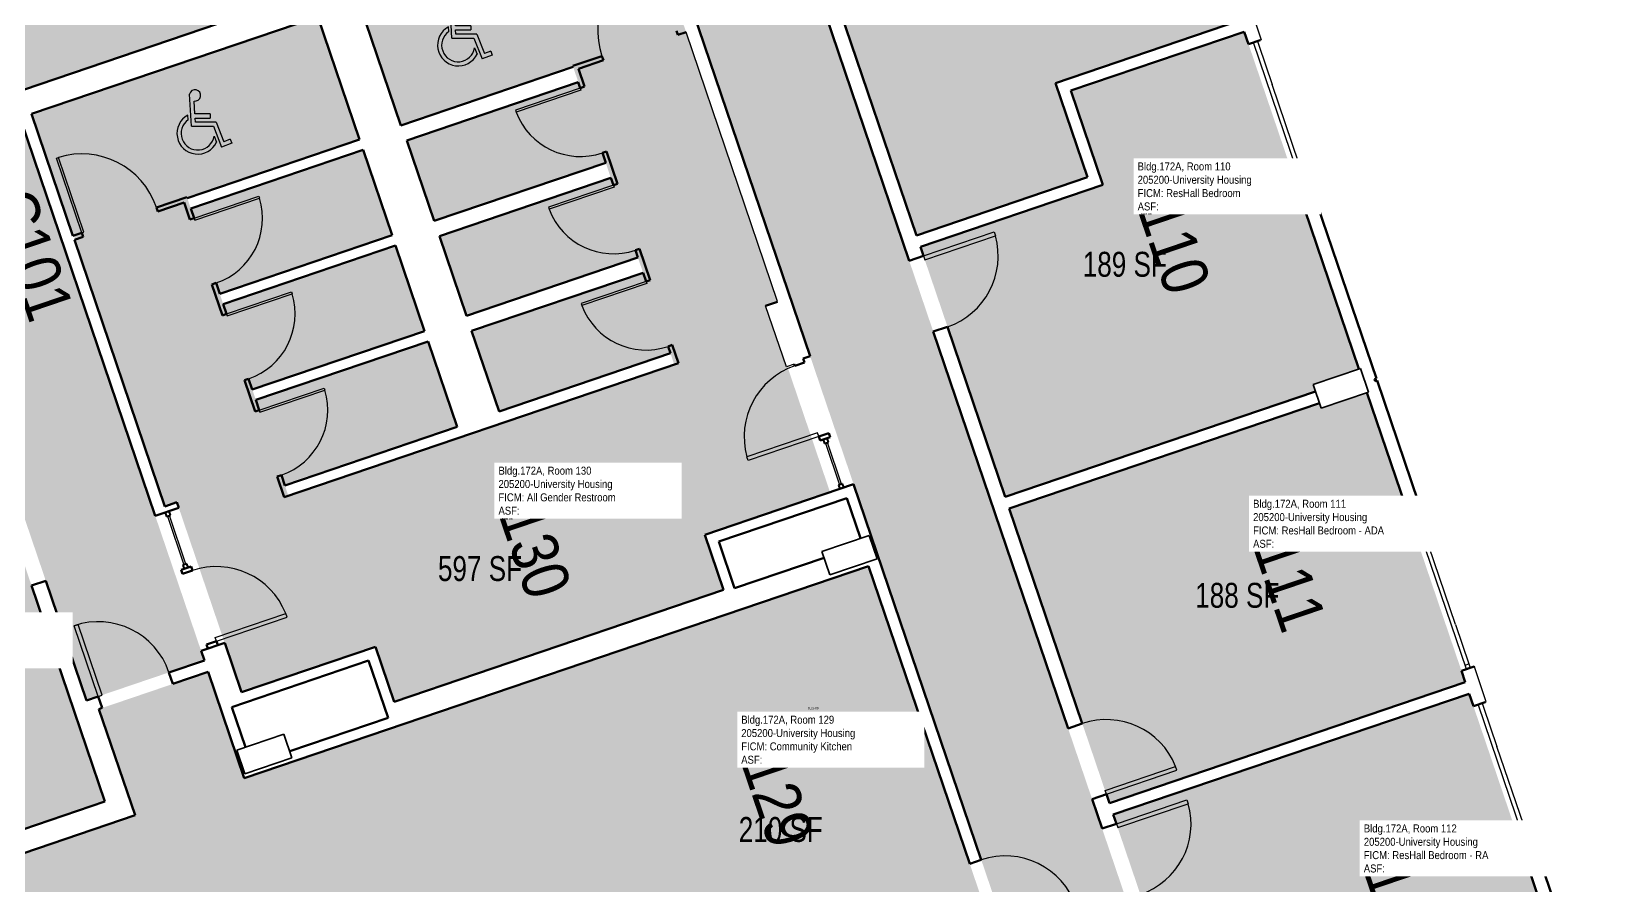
# Model space of a CAD drawing. Header units: inches. Extents: x 69231989 to 69233836, y 27661192 to 27663761.
# Drawn here: x 69232439 to 69233199, y 27662772 to 27663184 of the extents above; entities that cross this region are included whole.
import ezdxf
from ezdxf.enums import TextEntityAlignment as Align

# ---------------------------------------------------------------- set-up
doc = ezdxf.new("R2010")
doc.units = ezdxf.units.IN
doc.header["$LTSCALE"] = 100
doc.header["$MEASUREMENT"] = 0
doc.layers.get('0').update_dxf_attribs({"linetype": 'CONTINUOUS'})
for name, color, linetype in [('A-COLS', 5, 'CONTINUOUS'), ('A-DOOR', 2, 'CONTINUOUS'), ('A-GLAZ', 1, 'CONTINUOUS'), ('A-IDEN-ICON', 4, 'CONTINUOUS'), ('A-IDEN-RNUM', 7, 'CONTINUOUS'), ('A-IDEN-SNUM', 4, 'CONTINUOUS'), ('A-IDEN-VNUM', 4, 'CONTINUOUS'), ('A-WALL', 5, 'CONTINUOUS'), ('AREA-TEXT', 3, 'CONTINUOUS'), ('Rooms-Category-Color', 7, 'CONTINUOUS'), ('Rooms-College-Color', 7, 'CONTINUOUS'), ('Rooms-Department-Color', 7, 'CONTINUOUS'), ('Rooms-Division-Color', 7, 'CONTINUOUS'), ('Rooms-Information', 7, 'CONTINUOUS')]:
    doc.layers.add(name, color=color, linetype=linetype)
doc.styles.add('CP_AREA', font='arial.ttf', dxfattribs={"height": 15})
doc.styles.add('CP_ROOMSNUMBER', font='arial.ttf', dxfattribs={"height": 1})
doc.styles.add('CP_ROOMVNUMBER', font='arial.ttf', dxfattribs={"width": 0.85, "height": 0.075})

# ---------------------------------------------------------------- blocks, each defined once
blk = doc.blocks.new('CPHC')
for p, q in [((5.49, 8), (5.01, 15.77)), ((6.31, 11), (6.12, 14.1)), ((4.7, 9.57), (4.63, 10.7)), ((5.49, 8), (10.79, 8)), ((10, 11), (6.31, 11)), ((6.37, 10), (10, 10)), ((6.43, 9), (6.37, 10)), ((11.48, 9), (6.43, 9)), ((10, 11), (10, 10)), ((10.79, 8), (12.74, 2.99)), ((11.48, 9), (13.31, 4.28)), ((10.95, 5.66), (11.53, 4.17)), ((15.18, 3.93), (12.74, 2.99)), ((14.82, 4.87), (13.31, 4.28)), ((14.82, 4.87), (15.18, 3.93))]:
    blk.add_line(p, q)
for centre, radius, start, end in [((6.35, 15.46), 1.38, 260.2584, 166.6451), ((7, 6.3), 5, 118.3454, 334.8586), ((7, 6.3), 4, 125.1719, 350.8537)]:
    blk.add_arc(centre, radius, start, end)

msp = doc.modelspace()

# ---------------------------------------------------------------- hatches: boundary and pattern name
at = {"layer": 'Rooms-Category-Color', "true_color": 0xadadad}
for points in [[(69232669.1, 27663640.2), (69232612.35, 27663620.92), (69232655.85, 27663492.86), (69232641.95, 27663488.13), (69232363.28, 27663393.47), (69232349.37, 27663388.74), (69232305.86, 27663516.8), (69232251.6, 27663498.37), (69232249.05, 27663497.5), (69232258.02, 27663471.11), (69232260.83, 27663462.83), (69232280.9, 27663403.77), (69232282.26, 27663399.74), (69232282.28, 27663399.68), (69232330.81, 27663256.83), (69232381.35, 27663108.05), (69232431.49, 27662960.46), (69232465.1, 27662861.51), (69232521.92, 27662880.8), (69232520.18, 27662885.93), (69232498.36, 27662950.16), (69232497.34, 27662953.15), (69232429.13, 27663153.94), (69232368.67, 27663331.93), (69232471.64, 27663366.91), (69232571.77, 27663400.92), (69232675.09, 27663436.02), (69232713.5, 27663322.96), (69232735.56, 27663258.04), (69232804.25, 27663055.82), (69232814.3, 27663026.24), (69232834.69, 27662966.21), (69232834.87, 27662965.67), (69232835.72, 27662963.19), (69232843.14, 27662941.35), (69232846.21, 27662932.3), (69232847.26, 27662929.22), (69232909.52, 27662745.94), (69232909.54, 27662745.88), (69232910.38, 27662743.4), (69232914.51, 27662731.25), (69232923.35, 27662705.23), (69232924.51, 27662701.79), (69232924.54, 27662701.73), (69232951.21, 27662623.2), (69232956.18, 27662608.59), (69232969.21, 27662613.01), (69233002.02, 27662624.16), (69233012.99, 27662627.89), (69233010.5, 27662635.23), (69233034.52, 27662643.39), (69232999.26, 27662747.19), (69232975.23, 27662739.03), (69232952.18, 27662806.9), (69232902.04, 27662954.49), (69232859.22, 27663080.54), (69232801.14, 27663251.51), (69232758.74, 27663376.32), (69232700.42, 27663548), (69232680.62, 27663606.3)], [(69232470.1, 27663360.18), (69232376.12, 27663328.26), (69232434.71, 27663155.77), (69232528.69, 27663187.7)], [(69232546.88, 27663005.89), (69232546.72, 27663006.36), (69232544.87, 27663011.81), (69232627.43, 27663039.85), (69232613.76, 27663080.09), (69232531.2, 27663052.05), (69232531.04, 27663052.52), (69232529.19, 27663057.96), (69232611.75, 27663086.01), (69232598.08, 27663126.25), (69232515.52, 27663098.21), (69232513.67, 27663103.65), (69232596.23, 27663131.69), (69232576.29, 27663190.4), (69232439.29, 27663143.86), (69232503.22, 27662955.67), (69232509.02, 27662957.64), (69232510.27, 27662953.94), (69232509.8, 27662953.78), (69232531.56, 27662889.73), (69232532.03, 27662889.89), (69232540.12, 27662866.07), (69232604.7, 27662888.01), (69232613.7, 27662861.5), (69232771.55, 27662915.12), (69232762.54, 27662941.63), (69232823.35, 27662962.29), (69232802.92, 27663022.44), (69232802.44, 27663022.28), (69232792.41, 27663051.8), (69232798.21, 27663053.77), (69232733.64, 27663243.85), (69232631.2, 27663209.06), (69232597.12, 27663197.48), (69232617.06, 27663138.77), (69232699.67, 27663166.83), (69232702.17, 27663159.5), (69232657.43, 27663144.3), (69232619.55, 27663131.43), (69232632.58, 27663093.09), (69232670.45, 27663105.95), (69232715.19, 27663121.15), (69232715.35, 27663120.68), (69232717.85, 27663113.34), (69232673.11, 27663098.14), (69232635.23, 27663085.27), (69232648.26, 27663046.93), (69232686.13, 27663059.79), (69232730.87, 27663074.99), (69232731.03, 27663074.52), (69232733.53, 27663067.18), (69232688.79, 27663051.98), (69232650.91, 27663039.11), (69232663.94, 27663000.77), (69232701.81, 27663013.63), (69232746.55, 27663028.83), (69232746.71, 27663028.36), (69232748.56, 27663022.91), (69232714.48, 27663011.33), (69232596.65, 27662971.31), (69232562.57, 27662959.73), (69232562.4, 27662960.2), (69232560.55, 27662965.65), (69232643.11, 27662993.69), (69232629.44, 27663033.93)]]:
    msp.add_hatch(color=253, dxfattribs=at).paths.add_polyline_path(points)
at = {"layer": 'Rooms-Category-Color', "true_color": 0x728ef3}
for points in [[(69232932.08, 27663159.09), (69233021.26, 27663189.39), (69232981.56, 27663306.26), (69232959.54, 27663298.79), (69232958.44, 27663301.84), (69232808.95, 27663251.06), (69232865.14, 27663085.66), (69232947.52, 27663113.64)], [(69233023.15, 27663183.82), (69232939.53, 27663155.42), (69232954.97, 27663109.97), (69232867.03, 27663080.1), (69232907.96, 27662959.61), (69233057.5, 27663010.41), (69233056.36, 27663013.78), (69233078.37, 27663021.26)], [(69232958.1, 27662812.02), (69233129.66, 27662870.3), (69233082.23, 27663009.9), (69233060.22, 27663002.42), (69233059.39, 27663004.85), (69232909.85, 27662954.05)], [(69232324.53, 27662761.94), (69232474.02, 27662812.72), (69232459.18, 27662856.39), (69232458.22, 27662859.23), (69232425.57, 27662955.35), (69232254.01, 27662897.07), (69232301.47, 27662757.34), (69232323.55, 27662764.84)], [(69232903.97, 27662743.99), (69232842.06, 27662926.26), (69232778.41, 27662904.64), (69232775.92, 27662903.8), (69232693.99, 27662875.97), (69232757.28, 27662689.67), (69232788.88, 27662700.41), (69232787.51, 27662704.43), (69232870.3, 27662732.56), (69232870.83, 27662732.74)], [(69232498.87, 27662458.78), (69232496.94, 27662464.47), (69232499.31, 27662465.27), (69232577.13, 27662491.71), (69232565.09, 27662527.15), (69232639.65, 27662552.48), (69232609.41, 27662641.49), (69232722.33, 27662679.84), (69232765.42, 27662556.12), (69232765.55, 27662555.71), (69232828.05, 27662576.94), (69232827.87, 27662577.48), (69232798.84, 27662662.93), (69232797.65, 27662666.42), (69232786.39, 27662699.56), (69232757.28, 27662689.67), (69232693.99, 27662875.97), (69232614.99, 27662849.13), (69232614.64, 27662849.01), (69232564.75, 27662832.06), (69232543.68, 27662824.9), (69232541.19, 27662824.06), (69232540.35, 27662826.54), (69232536.71, 27662837.25), (69232529.29, 27662859.09), (69232528.45, 27662861.58), (69232523.81, 27662875.24), (69232471.14, 27662857.35), (69232488.52, 27662806.17), (69232328.03, 27662751.65), (69232303.24, 27662743.22), (69232410.1, 27662428.63)], [(69233131.54, 27662864.73), (69232959.99, 27662806.45), (69232979.77, 27662748.22), (69233003.79, 27662756.38), (69233040.62, 27662647.97), (69233067.67, 27662657.16), (69233113.12, 27662672.59), (69233115.48, 27662673.4), (69233115.32, 27662673.87), (69233165.98, 27662691.08), (69233164.43, 27662695.64), (69233186.45, 27662703.11)]]:
    msp.add_hatch(color=171, dxfattribs=at).paths.add_polyline_path(points)
at = {"layer": 'Rooms-College-Color', "true_color": 0xadadad}
for points in [[(69232669.1, 27663640.2), (69232612.35, 27663620.92), (69232655.85, 27663492.86), (69232641.95, 27663488.13), (69232363.28, 27663393.47), (69232349.37, 27663388.74), (69232305.86, 27663516.8), (69232251.6, 27663498.37), (69232249.05, 27663497.5), (69232258.02, 27663471.11), (69232260.83, 27663462.83), (69232280.9, 27663403.77), (69232282.26, 27663399.74), (69232282.28, 27663399.68), (69232330.81, 27663256.83), (69232381.35, 27663108.05), (69232431.49, 27662960.46), (69232465.1, 27662861.51), (69232521.92, 27662880.8), (69232520.18, 27662885.93), (69232498.36, 27662950.16), (69232497.34, 27662953.15), (69232429.13, 27663153.94), (69232368.67, 27663331.93), (69232471.64, 27663366.91), (69232571.77, 27663400.92), (69232675.09, 27663436.02), (69232713.5, 27663322.96), (69232735.56, 27663258.04), (69232804.25, 27663055.82), (69232814.3, 27663026.24), (69232834.69, 27662966.21), (69232834.87, 27662965.67), (69232835.72, 27662963.19), (69232843.14, 27662941.35), (69232846.21, 27662932.3), (69232847.26, 27662929.22), (69232909.52, 27662745.94), (69232909.54, 27662745.88), (69232910.38, 27662743.4), (69232914.51, 27662731.25), (69232923.35, 27662705.23), (69232924.51, 27662701.79), (69232924.54, 27662701.73), (69232951.21, 27662623.2), (69232956.18, 27662608.59), (69232969.21, 27662613.01), (69233002.02, 27662624.16), (69233012.99, 27662627.89), (69233010.5, 27662635.23), (69233034.52, 27662643.39), (69232999.26, 27662747.19), (69232975.23, 27662739.03), (69232952.18, 27662806.9), (69232902.04, 27662954.49), (69232859.22, 27663080.54), (69232801.14, 27663251.51), (69232758.74, 27663376.32), (69232700.42, 27663548), (69232680.62, 27663606.3)], [(69232470.1, 27663360.18), (69232376.12, 27663328.26), (69232434.71, 27663155.77), (69232528.69, 27663187.7)], [(69232932.08, 27663159.09), (69233021.26, 27663189.39), (69232981.56, 27663306.26), (69232959.54, 27663298.79), (69232958.44, 27663301.84), (69232808.95, 27663251.06), (69232865.14, 27663085.66), (69232947.52, 27663113.64)], [(69232546.88, 27663005.89), (69232546.72, 27663006.36), (69232544.87, 27663011.81), (69232627.43, 27663039.85), (69232613.76, 27663080.09), (69232531.2, 27663052.05), (69232531.04, 27663052.52), (69232529.19, 27663057.96), (69232611.75, 27663086.01), (69232598.08, 27663126.25), (69232515.52, 27663098.21), (69232513.67, 27663103.65), (69232596.23, 27663131.69), (69232576.29, 27663190.4), (69232439.29, 27663143.86), (69232503.22, 27662955.67), (69232509.02, 27662957.64), (69232510.27, 27662953.94), (69232509.8, 27662953.78), (69232531.56, 27662889.73), (69232532.03, 27662889.89), (69232540.12, 27662866.07), (69232604.7, 27662888.01), (69232613.7, 27662861.5), (69232771.55, 27662915.12), (69232762.54, 27662941.63), (69232823.35, 27662962.29), (69232802.92, 27663022.44), (69232802.44, 27663022.28), (69232792.41, 27663051.8), (69232798.21, 27663053.77), (69232733.64, 27663243.85), (69232631.2, 27663209.06), (69232597.12, 27663197.48), (69232617.06, 27663138.77), (69232699.67, 27663166.83), (69232702.17, 27663159.5), (69232657.43, 27663144.3), (69232619.55, 27663131.43), (69232632.58, 27663093.09), (69232670.45, 27663105.95), (69232715.19, 27663121.15), (69232715.35, 27663120.68), (69232717.85, 27663113.34), (69232673.11, 27663098.14), (69232635.23, 27663085.27), (69232648.26, 27663046.93), (69232686.13, 27663059.79), (69232730.87, 27663074.99), (69232731.03, 27663074.52), (69232733.53, 27663067.18), (69232688.79, 27663051.98), (69232650.91, 27663039.11), (69232663.94, 27663000.77), (69232701.81, 27663013.63), (69232746.55, 27663028.83), (69232746.71, 27663028.36), (69232748.56, 27663022.91), (69232714.48, 27663011.33), (69232596.65, 27662971.31), (69232562.57, 27662959.73), (69232562.4, 27662960.2), (69232560.55, 27662965.65), (69232643.11, 27662993.69), (69232629.44, 27663033.93)], [(69233023.15, 27663183.82), (69232939.53, 27663155.42), (69232954.97, 27663109.97), (69232867.03, 27663080.1), (69232907.96, 27662959.61), (69233057.5, 27663010.41), (69233056.36, 27663013.78), (69233078.37, 27663021.26)], [(69232958.1, 27662812.02), (69233129.66, 27662870.3), (69233082.23, 27663009.9), (69233060.22, 27663002.42), (69233059.39, 27663004.85), (69232909.85, 27662954.05)], [(69232324.53, 27662761.94), (69232474.02, 27662812.72), (69232459.18, 27662856.39), (69232458.22, 27662859.23), (69232425.57, 27662955.35), (69232254.01, 27662897.07), (69232301.47, 27662757.34), (69232323.55, 27662764.84)], [(69232903.97, 27662743.99), (69232842.06, 27662926.26), (69232778.41, 27662904.64), (69232775.92, 27662903.8), (69232693.99, 27662875.97), (69232757.28, 27662689.67), (69232788.88, 27662700.41), (69232787.51, 27662704.43), (69232870.3, 27662732.56), (69232870.83, 27662732.74)], [(69232498.87, 27662458.78), (69232496.94, 27662464.47), (69232499.31, 27662465.27), (69232577.13, 27662491.71), (69232565.09, 27662527.15), (69232639.65, 27662552.48), (69232609.41, 27662641.49), (69232722.33, 27662679.84), (69232765.42, 27662556.12), (69232765.55, 27662555.71), (69232828.05, 27662576.94), (69232827.87, 27662577.48), (69232798.84, 27662662.93), (69232797.65, 27662666.42), (69232786.39, 27662699.56), (69232757.28, 27662689.67), (69232693.99, 27662875.97), (69232614.99, 27662849.13), (69232614.64, 27662849.01), (69232564.75, 27662832.06), (69232543.68, 27662824.9), (69232541.19, 27662824.06), (69232540.35, 27662826.54), (69232536.71, 27662837.25), (69232529.29, 27662859.09), (69232528.45, 27662861.58), (69232523.81, 27662875.24), (69232471.14, 27662857.35), (69232488.52, 27662806.17), (69232328.03, 27662751.65), (69232303.24, 27662743.22), (69232410.1, 27662428.63)], [(69233131.54, 27662864.73), (69232959.99, 27662806.45), (69232979.77, 27662748.22), (69233003.79, 27662756.38), (69233040.62, 27662647.97), (69233067.67, 27662657.16), (69233113.12, 27662672.59), (69233115.48, 27662673.4), (69233115.32, 27662673.87), (69233165.98, 27662691.08), (69233164.43, 27662695.64), (69233186.45, 27662703.11)]]:
    msp.add_hatch(color=253, dxfattribs=at).paths.add_polyline_path(points)
at = {"layer": 'Rooms-Department-Color', "true_color": 0xacacac}
for points in [[(69232669.1, 27663640.2), (69232612.35, 27663620.92), (69232655.85, 27663492.86), (69232641.95, 27663488.13), (69232363.28, 27663393.47), (69232349.37, 27663388.74), (69232305.86, 27663516.8), (69232251.6, 27663498.37), (69232249.05, 27663497.5), (69232258.02, 27663471.11), (69232260.83, 27663462.83), (69232280.9, 27663403.77), (69232282.26, 27663399.74), (69232282.28, 27663399.68), (69232330.81, 27663256.83), (69232381.35, 27663108.05), (69232431.49, 27662960.46), (69232465.1, 27662861.51), (69232521.92, 27662880.8), (69232520.18, 27662885.93), (69232498.36, 27662950.16), (69232497.34, 27662953.15), (69232429.13, 27663153.94), (69232368.67, 27663331.93), (69232471.64, 27663366.91), (69232571.77, 27663400.92), (69232675.09, 27663436.02), (69232713.5, 27663322.96), (69232735.56, 27663258.04), (69232804.25, 27663055.82), (69232814.3, 27663026.24), (69232834.69, 27662966.21), (69232834.87, 27662965.67), (69232835.72, 27662963.19), (69232843.14, 27662941.35), (69232846.21, 27662932.3), (69232847.26, 27662929.22), (69232909.52, 27662745.94), (69232909.54, 27662745.88), (69232910.38, 27662743.4), (69232914.51, 27662731.25), (69232923.35, 27662705.23), (69232924.51, 27662701.79), (69232924.54, 27662701.73), (69232951.21, 27662623.2), (69232956.18, 27662608.59), (69232969.21, 27662613.01), (69233002.02, 27662624.16), (69233012.99, 27662627.89), (69233010.5, 27662635.23), (69233034.52, 27662643.39), (69232999.26, 27662747.19), (69232975.23, 27662739.03), (69232952.18, 27662806.9), (69232902.04, 27662954.49), (69232859.22, 27663080.54), (69232801.14, 27663251.51), (69232758.74, 27663376.32), (69232700.42, 27663548), (69232680.62, 27663606.3)], [(69232470.1, 27663360.18), (69232376.12, 27663328.26), (69232434.71, 27663155.77), (69232528.69, 27663187.7)], [(69232546.88, 27663005.89), (69232546.72, 27663006.36), (69232544.87, 27663011.81), (69232627.43, 27663039.85), (69232613.76, 27663080.09), (69232531.2, 27663052.05), (69232531.04, 27663052.52), (69232529.19, 27663057.96), (69232611.75, 27663086.01), (69232598.08, 27663126.25), (69232515.52, 27663098.21), (69232513.67, 27663103.65), (69232596.23, 27663131.69), (69232576.29, 27663190.4), (69232439.29, 27663143.86), (69232503.22, 27662955.67), (69232509.02, 27662957.64), (69232510.27, 27662953.94), (69232509.8, 27662953.78), (69232531.56, 27662889.73), (69232532.03, 27662889.89), (69232540.12, 27662866.07), (69232604.7, 27662888.01), (69232613.7, 27662861.5), (69232771.55, 27662915.12), (69232762.54, 27662941.63), (69232823.35, 27662962.29), (69232802.92, 27663022.44), (69232802.44, 27663022.28), (69232792.41, 27663051.8), (69232798.21, 27663053.77), (69232733.64, 27663243.85), (69232631.2, 27663209.06), (69232597.12, 27663197.48), (69232617.06, 27663138.77), (69232699.67, 27663166.83), (69232702.17, 27663159.5), (69232657.43, 27663144.3), (69232619.55, 27663131.43), (69232632.58, 27663093.09), (69232670.45, 27663105.95), (69232715.19, 27663121.15), (69232715.35, 27663120.68), (69232717.85, 27663113.34), (69232673.11, 27663098.14), (69232635.23, 27663085.27), (69232648.26, 27663046.93), (69232686.13, 27663059.79), (69232730.87, 27663074.99), (69232731.03, 27663074.52), (69232733.53, 27663067.18), (69232688.79, 27663051.98), (69232650.91, 27663039.11), (69232663.94, 27663000.77), (69232701.81, 27663013.63), (69232746.55, 27663028.83), (69232746.71, 27663028.36), (69232748.56, 27663022.91), (69232714.48, 27663011.33), (69232596.65, 27662971.31), (69232562.57, 27662959.73), (69232562.4, 27662960.2), (69232560.55, 27662965.65), (69232643.11, 27662993.69), (69232629.44, 27663033.93)]]:
    msp.add_hatch(color=253, dxfattribs=at).paths.add_polyline_path(points)
at = {"layer": 'Rooms-Department-Color', "true_color": 0x604aed}
for points in [[(69232932.08, 27663159.09), (69233021.26, 27663189.39), (69232981.56, 27663306.26), (69232959.54, 27663298.79), (69232958.44, 27663301.84), (69232808.95, 27663251.06), (69232865.14, 27663085.66), (69232947.52, 27663113.64)], [(69233023.15, 27663183.82), (69232939.53, 27663155.42), (69232954.97, 27663109.97), (69232867.03, 27663080.1), (69232907.96, 27662959.61), (69233057.5, 27663010.41), (69233056.36, 27663013.78), (69233078.37, 27663021.26)], [(69232958.1, 27662812.02), (69233129.66, 27662870.3), (69233082.23, 27663009.9), (69233060.22, 27663002.42), (69233059.39, 27663004.85), (69232909.85, 27662954.05)], [(69232324.53, 27662761.94), (69232474.02, 27662812.72), (69232459.18, 27662856.39), (69232458.22, 27662859.23), (69232425.57, 27662955.35), (69232254.01, 27662897.07), (69232301.47, 27662757.34), (69232323.55, 27662764.84)], [(69232903.97, 27662743.99), (69232842.06, 27662926.26), (69232778.41, 27662904.64), (69232775.92, 27662903.8), (69232693.99, 27662875.97), (69232757.28, 27662689.67), (69232788.88, 27662700.41), (69232787.51, 27662704.43), (69232870.3, 27662732.56), (69232870.83, 27662732.74)], [(69232498.87, 27662458.78), (69232496.94, 27662464.47), (69232499.31, 27662465.27), (69232577.13, 27662491.71), (69232565.09, 27662527.15), (69232639.65, 27662552.48), (69232609.41, 27662641.49), (69232722.33, 27662679.84), (69232765.42, 27662556.12), (69232765.55, 27662555.71), (69232828.05, 27662576.94), (69232827.87, 27662577.48), (69232798.84, 27662662.93), (69232797.65, 27662666.42), (69232786.39, 27662699.56), (69232757.28, 27662689.67), (69232693.99, 27662875.97), (69232614.99, 27662849.13), (69232614.64, 27662849.01), (69232564.75, 27662832.06), (69232543.68, 27662824.9), (69232541.19, 27662824.06), (69232540.35, 27662826.54), (69232536.71, 27662837.25), (69232529.29, 27662859.09), (69232528.45, 27662861.58), (69232523.81, 27662875.24), (69232471.14, 27662857.35), (69232488.52, 27662806.17), (69232328.03, 27662751.65), (69232303.24, 27662743.22), (69232410.1, 27662428.63)], [(69233131.54, 27662864.73), (69232959.99, 27662806.45), (69232979.77, 27662748.22), (69233003.79, 27662756.38), (69233040.62, 27662647.97), (69233067.67, 27662657.16), (69233113.12, 27662672.59), (69233115.48, 27662673.4), (69233115.32, 27662673.87), (69233165.98, 27662691.08), (69233164.43, 27662695.64), (69233186.45, 27662703.11)]]:
    msp.add_hatch(color=173, dxfattribs=at).paths.add_polyline_path(points)
at = {"layer": 'Rooms-Division-Color', "true_color": 0xadadad}
for points in [[(69232669.1, 27663640.2), (69232612.35, 27663620.92), (69232655.85, 27663492.86), (69232641.95, 27663488.13), (69232363.28, 27663393.47), (69232349.37, 27663388.74), (69232305.86, 27663516.8), (69232251.6, 27663498.37), (69232249.05, 27663497.5), (69232258.02, 27663471.11), (69232260.83, 27663462.83), (69232280.9, 27663403.77), (69232282.26, 27663399.74), (69232282.28, 27663399.68), (69232330.81, 27663256.83), (69232381.35, 27663108.05), (69232431.49, 27662960.46), (69232465.1, 27662861.51), (69232521.92, 27662880.8), (69232520.18, 27662885.93), (69232498.36, 27662950.16), (69232497.34, 27662953.15), (69232429.13, 27663153.94), (69232368.67, 27663331.93), (69232471.64, 27663366.91), (69232571.77, 27663400.92), (69232675.09, 27663436.02), (69232713.5, 27663322.96), (69232735.56, 27663258.04), (69232804.25, 27663055.82), (69232814.3, 27663026.24), (69232834.69, 27662966.21), (69232834.87, 27662965.67), (69232835.72, 27662963.19), (69232843.14, 27662941.35), (69232846.21, 27662932.3), (69232847.26, 27662929.22), (69232909.52, 27662745.94), (69232909.54, 27662745.88), (69232910.38, 27662743.4), (69232914.51, 27662731.25), (69232923.35, 27662705.23), (69232924.51, 27662701.79), (69232924.54, 27662701.73), (69232951.21, 27662623.2), (69232956.18, 27662608.59), (69232969.21, 27662613.01), (69233002.02, 27662624.16), (69233012.99, 27662627.89), (69233010.5, 27662635.23), (69233034.52, 27662643.39), (69232999.26, 27662747.19), (69232975.23, 27662739.03), (69232952.18, 27662806.9), (69232902.04, 27662954.49), (69232859.22, 27663080.54), (69232801.14, 27663251.51), (69232758.74, 27663376.32), (69232700.42, 27663548), (69232680.62, 27663606.3)], [(69232470.1, 27663360.18), (69232376.12, 27663328.26), (69232434.71, 27663155.77), (69232528.69, 27663187.7)], [(69232546.88, 27663005.89), (69232546.72, 27663006.36), (69232544.87, 27663011.81), (69232627.43, 27663039.85), (69232613.76, 27663080.09), (69232531.2, 27663052.05), (69232531.04, 27663052.52), (69232529.19, 27663057.96), (69232611.75, 27663086.01), (69232598.08, 27663126.25), (69232515.52, 27663098.21), (69232513.67, 27663103.65), (69232596.23, 27663131.69), (69232576.29, 27663190.4), (69232439.29, 27663143.86), (69232503.22, 27662955.67), (69232509.02, 27662957.64), (69232510.27, 27662953.94), (69232509.8, 27662953.78), (69232531.56, 27662889.73), (69232532.03, 27662889.89), (69232540.12, 27662866.07), (69232604.7, 27662888.01), (69232613.7, 27662861.5), (69232771.55, 27662915.12), (69232762.54, 27662941.63), (69232823.35, 27662962.29), (69232802.92, 27663022.44), (69232802.44, 27663022.28), (69232792.41, 27663051.8), (69232798.21, 27663053.77), (69232733.64, 27663243.85), (69232631.2, 27663209.06), (69232597.12, 27663197.48), (69232617.06, 27663138.77), (69232699.67, 27663166.83), (69232702.17, 27663159.5), (69232657.43, 27663144.3), (69232619.55, 27663131.43), (69232632.58, 27663093.09), (69232670.45, 27663105.95), (69232715.19, 27663121.15), (69232715.35, 27663120.68), (69232717.85, 27663113.34), (69232673.11, 27663098.14), (69232635.23, 27663085.27), (69232648.26, 27663046.93), (69232686.13, 27663059.79), (69232730.87, 27663074.99), (69232731.03, 27663074.52), (69232733.53, 27663067.18), (69232688.79, 27663051.98), (69232650.91, 27663039.11), (69232663.94, 27663000.77), (69232701.81, 27663013.63), (69232746.55, 27663028.83), (69232746.71, 27663028.36), (69232748.56, 27663022.91), (69232714.48, 27663011.33), (69232596.65, 27662971.31), (69232562.57, 27662959.73), (69232562.4, 27662960.2), (69232560.55, 27662965.65), (69232643.11, 27662993.69), (69232629.44, 27663033.93)]]:
    msp.add_hatch(color=253, dxfattribs=at).paths.add_polyline_path(points)
at = {"layer": 'Rooms-Division-Color', "true_color": 0x604aed}
for points in [[(69232932.08, 27663159.09), (69233021.26, 27663189.39), (69232981.56, 27663306.26), (69232959.54, 27663298.79), (69232958.44, 27663301.84), (69232808.95, 27663251.06), (69232865.14, 27663085.66), (69232947.52, 27663113.64)], [(69233023.15, 27663183.82), (69232939.53, 27663155.42), (69232954.97, 27663109.97), (69232867.03, 27663080.1), (69232907.96, 27662959.61), (69233057.5, 27663010.41), (69233056.36, 27663013.78), (69233078.37, 27663021.26)], [(69232958.1, 27662812.02), (69233129.66, 27662870.3), (69233082.23, 27663009.9), (69233060.22, 27663002.42), (69233059.39, 27663004.85), (69232909.85, 27662954.05)], [(69232324.53, 27662761.94), (69232474.02, 27662812.72), (69232459.18, 27662856.39), (69232458.22, 27662859.23), (69232425.57, 27662955.35), (69232254.01, 27662897.07), (69232301.47, 27662757.34), (69232323.55, 27662764.84)], [(69232903.97, 27662743.99), (69232842.06, 27662926.26), (69232778.41, 27662904.64), (69232775.92, 27662903.8), (69232693.99, 27662875.97), (69232757.28, 27662689.67), (69232788.88, 27662700.41), (69232787.51, 27662704.43), (69232870.3, 27662732.56), (69232870.83, 27662732.74)], [(69232498.87, 27662458.78), (69232496.94, 27662464.47), (69232499.31, 27662465.27), (69232577.13, 27662491.71), (69232565.09, 27662527.15), (69232639.65, 27662552.48), (69232609.41, 27662641.49), (69232722.33, 27662679.84), (69232765.42, 27662556.12), (69232765.55, 27662555.71), (69232828.05, 27662576.94), (69232827.87, 27662577.48), (69232798.84, 27662662.93), (69232797.65, 27662666.42), (69232786.39, 27662699.56), (69232757.28, 27662689.67), (69232693.99, 27662875.97), (69232614.99, 27662849.13), (69232614.64, 27662849.01), (69232564.75, 27662832.06), (69232543.68, 27662824.9), (69232541.19, 27662824.06), (69232540.35, 27662826.54), (69232536.71, 27662837.25), (69232529.29, 27662859.09), (69232528.45, 27662861.58), (69232523.81, 27662875.24), (69232471.14, 27662857.35), (69232488.52, 27662806.17), (69232328.03, 27662751.65), (69232303.24, 27662743.22), (69232410.1, 27662428.63)], [(69233131.54, 27662864.73), (69232959.99, 27662806.45), (69232979.77, 27662748.22), (69233003.79, 27662756.38), (69233040.62, 27662647.97), (69233067.67, 27662657.16), (69233113.12, 27662672.59), (69233115.48, 27662673.4), (69233115.32, 27662673.87), (69233165.98, 27662691.08), (69233164.43, 27662695.64), (69233186.45, 27662703.11)]]:
    msp.add_hatch(color=173, dxfattribs=at).paths.add_polyline_path(points)

# ---------------------------------------------------------------- linework, layer by layer
at = {"layer": 'A-COLS', "lineweight": 35}
for p, q in [((69233056.36, 27663013.78), (69233079.08, 27663021.5)), ((69233079.08, 27663021.5), (69233082.94, 27663010.14)), ((69233060.22, 27663002.42), (69233056.36, 27663013.78)), ((69233082.94, 27663010.14), (69233060.22, 27663002.42)), ((69232819.58, 27662933.35), (69232842.31, 27662941.07)), ((69232842.31, 27662941.07), (69232846.17, 27662929.71)), ((69232823.44, 27662921.99), (69232819.58, 27662933.35)), ((69232846.17, 27662929.71), (69232823.44, 27662921.99)), ((69232537.54, 27662837.54), (69232560.26, 27662845.26)), ((69232560.26, 27662845.26), (69232564.12, 27662833.89)), ((69232541.4, 27662826.17), (69232537.54, 27662837.54)), ((69232564.12, 27662833.89), (69232541.4, 27662826.17))]:
    msp.add_line(p, q, dxfattribs=at)
at = {"layer": 'A-DOOR'}
for p, q in [((69232703.13, 27663156.66), (69232671.9, 27663146.05)), ((69232703.45, 27663155.71), (69232672.22, 27663145.1)), ((69232703.13, 27663156.66), (69232703.45, 27663155.71)), ((69232671.9, 27663146.05), (69232672.22, 27663145.1)), ((69232450.64, 27663122.88), (69232451.58, 27663123.21)), ((69232462.86, 27663086.92), (69232450.64, 27663122.88)), ((69232463.8, 27663087.24), (69232451.58, 27663123.21)), ((69232719.05, 27663109.79), (69232687.82, 27663099.18)), ((69232719.37, 27663108.84), (69232688.14, 27663098.23)), ((69232719.05, 27663109.79), (69232719.37, 27663108.84)), ((69232516.97, 27663093.95), (69232548.2, 27663104.55)), ((69232517.29, 27663093), (69232548.52, 27663103.61)), ((69232548.2, 27663104.55), (69232548.52, 27663103.61)), ((69232687.82, 27663099.18), (69232688.14, 27663098.23)), ((69232516.97, 27663093.95), (69232517.29, 27663093)), ((69232462.86, 27663086.92), (69232463.8, 27663087.24)), ((69232868.52, 27663075.72), (69232902.55, 27663087.28)), ((69232869.16, 27663073.82), (69232903.19, 27663085.38)), ((69232902.55, 27663087.28), (69232903.19, 27663085.38)), ((69232868.52, 27663075.72), (69232869.16, 27663073.82)), ((69232734.81, 27663063.39), (69232703.58, 27663052.78)), ((69232735.13, 27663062.44), (69232703.9, 27663051.83)), ((69232734.81, 27663063.39), (69232735.13, 27663062.44)), ((69232532.65, 27663047.79), (69232563.88, 27663058.4)), ((69232532.97, 27663046.84), (69232564.21, 27663057.45)), ((69232563.88, 27663058.4), (69232564.21, 27663057.45)), ((69232703.58, 27663052.78), (69232703.9, 27663051.83)), ((69232532.65, 27663047.79), (69232532.97, 27663046.84)), ((69232548.41, 27663001.39), (69232579.64, 27663012)), ((69232548.73, 27663000.44), (69232579.97, 27663011.05)), ((69232579.64, 27663012), (69232579.97, 27663011.05)), ((69232548.41, 27663001.39), (69232548.73, 27663000.44)), ((69232817.45, 27662990.54), (69232783.42, 27662978.98)), ((69232818.09, 27662988.65), (69232784.06, 27662977.09)), ((69232818.09, 27662988.65), (69232817.45, 27662990.54)), ((69232784.06, 27662977.09), (69232783.42, 27662978.98)), ((69232527.12, 27662891.91), (69232561.15, 27662903.48)), ((69232527.76, 27662890.02), (69232561.8, 27662901.58)), ((69232561.8, 27662901.58), (69232561.15, 27662903.48)), ((69232459.21, 27662897.52), (69232461.1, 27662898.17)), ((69232470.79, 27662863.43), (69232459.21, 27662897.52)), ((69232472.68, 27662864.08), (69232461.1, 27662898.17)), ((69232527.76, 27662890.02), (69232527.12, 27662891.91)), ((69232470.79, 27662863.43), (69232472.68, 27662864.08)), ((69232956.01, 27662818.17), (69232990.04, 27662829.73)), ((69232956.65, 27662816.28), (69232990.68, 27662827.84)), ((69232990.68, 27662827.84), (69232990.04, 27662829.73)), ((69232956.65, 27662816.28), (69232956.01, 27662818.17)), ((69232961.47, 27662802.07), (69232995.51, 27662813.64)), ((69232962.12, 27662800.18), (69232996.15, 27662811.74)), ((69232995.51, 27662813.64), (69232996.15, 27662811.74)), ((69232961.47, 27662802.07), (69232962.12, 27662800.18))]:
    msp.add_line(p, q, dxfattribs=at)
at = {"layer": 'A-DOOR', "lineweight": 25}
for centre, radius, start, end in [((69232749.52, 27663184.3), 38, 110.27077, 198.76281), ((69232703.13, 27663156.66), 33, 200.49931, 288.76281), ((69232462.86, 27663086.92), 38, 18.76281, 107.25485), ((69232516.97, 27663093.95), 33, 288.76281, 17.02631), ((69232719.05, 27663109.79), 33, 200.49931, 288.76281), ((69232868.52, 27663075.72), 36, 288.76281, 15.57807), ((69232532.65, 27663047.79), 33, 288.76281, 17.02631), ((69232734.81, 27663063.39), 33, 200.49931, 288.76281), ((69232818.09, 27662988.65), 36, 108.76281, 195.57807), ((69232548.41, 27663001.39), 33, 288.76281, 17.02631), ((69232527.76, 27662890.02), 36, 21.94755, 108.76281), ((69232470.79, 27662863.43), 36, 18.76281, 108.76281), ((69232956.65, 27662816.28), 36, 21.94755, 108.76281), ((69232961.47, 27662802.07), 36, 288.76281, 15.57807), ((69232907.94, 27662750.6), 36, 18.76281, 108.76281)]:
    msp.add_arc(centre, radius, start, end, dxfattribs=at)
at = {"layer": 'A-GLAZ'}
for p, q in [((69233054.42, 27663099.54), (69233027.57, 27663178.59)), ((69233029.46, 27663179.24), (69233030.1, 27663177.34)), ((69233030.1, 27663177.34), (69233036.54, 27663158.4)), ((69233049.4, 27663120.53), (69233036.54, 27663158.4)), ((69233049.4, 27663120.53), (69233055.84, 27663101.59)), ((69233054.58, 27663099.06), (69233054.42, 27663099.55)), ((69233055.84, 27663101.59), (69233056.48, 27663099.7)), ((69232822.22, 27662985.83), (69232821.27, 27662985.5)), ((69232821.27, 27662985.5), (69232828.08, 27662965.48)), ((69232829.02, 27662965.8), (69232822.22, 27662985.83)), ((69232828.08, 27662965.48), (69232829.02, 27662965.8)), ((69233103.24, 27662955.83), (69233103.15, 27662956.08)), ((69233130.17, 27662876.54), (69233103.24, 27662955.83)), ((69233105.05, 27662956.72), (69233105.69, 27662954.83)), ((69233105.69, 27662954.83), (69233112.12, 27662935.89)), ((69232505.07, 27662950.59), (69232504.13, 27662950.27)), ((69232504.13, 27662950.27), (69232512.06, 27662926.93)), ((69232513, 27662927.25), (69232505.07, 27662950.59)), ((69233124.99, 27662898.02), (69233112.12, 27662935.89)), ((69232512.06, 27662926.93), (69232513, 27662927.25)), ((69233124.99, 27662898.02), (69233131.42, 27662879.08)), ((69233129.65, 27662878.48), (69233131.42, 27662879.08)), ((69233131.42, 27662879.08), (69233132.07, 27662877.19)), ((69233136.05, 27662859.25), (69233135.96, 27662859.5)), ((69233163.06, 27662779.73), (69233136.05, 27662859.25)), ((69233137.86, 27662860.14), (69233138.5, 27662858.25)), ((69233138.5, 27662858.25), (69233144.93, 27662839.31)), ((69233157.8, 27662801.44), (69233144.93, 27662839.31)), ((69233157.8, 27662801.44), (69233164.96, 27662780.37))]:
    msp.add_line(p, q, dxfattribs=at)
at = {"layer": 'A-GLAZ', "lineweight": 40, "extrusion": (0, 0, -1)}
for p, q in [((69232822.05, 27662987.88), (69232820.16, 27662987.24)), ((69232820.16, 27662987.24), (69232820.8, 27662985.34)), ((69232820.8, 27662985.34), (69232822.69, 27662985.99)), ((69232822.69, 27662985.99), (69232822.05, 27662987.88)), ((69232829.5, 27662965.96), (69232827.6, 27662965.31)), ((69232827.6, 27662965.31), (69232828.25, 27662963.42)), ((69232828.25, 27662963.42), (69232830.14, 27662964.06)), ((69232830.14, 27662964.06), (69232829.5, 27662965.96)), ((69232504.9, 27662952.65), (69232503.01, 27662952.01)), ((69232503.01, 27662952.01), (69232503.65, 27662950.11)), ((69232503.65, 27662950.11), (69232505.55, 27662950.75)), ((69232505.55, 27662950.75), (69232504.9, 27662952.65)), ((69232513.48, 27662927.41), (69232511.58, 27662926.77)), ((69232511.58, 27662926.77), (69232512.23, 27662924.88)), ((69232512.23, 27662924.88), (69232514.12, 27662925.52)), ((69232514.12, 27662925.52), (69232513.48, 27662927.41))]:
    msp.add_line(p, q, dxfattribs=at)
at = {"layer": 'A-WALL', "lineweight": 50}
for p, q in [((69232368.67, 27663331.93), (69232498.28, 27662950.4)), ((69232813.92, 27663027.36), (69232734.29, 27663261.76)), ((69232865.14, 27663085.66), (69232822.04, 27663212.54)), ((69232815.17, 27663210.21), (69232861.65, 27663073.38)), ((69232596.64, 27663197.32), (69232616.59, 27663138.61)), ((69232438.65, 27663144.17), (69232576.6, 27663191.03)), ((69232576.6, 27663191.03), (69232596.7, 27663131.86)), ((69232528.69, 27663187.7), (69232434.71, 27663155.77)), ((69232749.52, 27663184.3), (69232750.2, 27663182.28)), ((69232750.2, 27663182.28), (69232754.11, 27663183.61)), ((69233021.26, 27663189.39), (69232932.08, 27663159.09)), ((69232939.53, 27663155.42), (69233023.15, 27663183.82)), ((69233023.15, 27663183.82), (69233025.2, 27663177.79)), ((69233025.2, 27663177.79), (69233030.82, 27663179.7)), ((69232699.67, 27663166.83), (69232616.59, 27663138.61)), ((69232713.54, 27663172.07), (69232699.51, 27663167.31)), ((69232699.51, 27663167.31), (69232699.67, 27663166.83)), ((69232702.21, 27663165.98), (69232714.22, 27663170.06)), ((69232714.22, 27663170.06), (69232713.54, 27663172.07)), ((69232619.55, 27663131.43), (69232702.17, 27663159.5)), ((69232702.17, 27663159.5), (69232703.13, 27663156.66)), ((69232705.14, 27663157.34), (69232702.21, 27663165.98)), ((69232932.08, 27663159.09), (69232947.52, 27663113.64)), ((69232703.13, 27663156.66), (69232705.14, 27663157.34)), ((69232954.97, 27663109.97), (69232939.53, 27663155.42)), ((69232458.6, 27663085.47), (69232438.65, 27663144.17)), ((69232596.7, 27663131.86), (69232513.67, 27663103.65)), ((69232632.74, 27663092.61), (69232619.55, 27663131.43)), ((69232515.36, 27663098.68), (69232598.39, 27663126.88)), ((69232598.39, 27663126.88), (69232612.38, 27663085.7)), ((69232715.76, 27663126.09), (69232713.75, 27663125.41)), ((69232713.75, 27663125.41), (69232715.35, 27663120.68)), ((69232721.06, 27663110.47), (69232715.76, 27663126.09)), ((69232632.74, 27663092.61), (69232715.35, 27663120.68)), ((69232947.52, 27663113.64), (69232865.14, 27663085.66)), ((69232635.23, 27663085.27), (69232717.85, 27663113.34)), ((69232719.05, 27663109.79), (69232717.85, 27663113.34)), ((69232719.05, 27663109.79), (69232721.06, 27663110.47)), ((69232867.03, 27663080.1), (69232954.97, 27663109.97)), ((69232513.51, 27663104.12), (69232498.84, 27663099.14)), ((69232498.84, 27663099.14), (69232499.52, 27663097.13)), ((69232499.52, 27663097.13), (69232512.18, 27663101.43)), ((69232512.18, 27663101.43), (69232514.96, 27663093.26)), ((69232513.67, 27663103.65), (69232513.51, 27663104.12)), ((69232516.97, 27663093.95), (69232515.36, 27663098.68)), ((69233058.45, 27663100.11), (69233052.3, 27663098.01)), ((69233086.82, 27663016.61), (69233058.45, 27663100.11)), ((69232514.96, 27663093.26), (69232516.97, 27663093.95)), ((69233052.3, 27663098.01), (69233078.37, 27663021.26)), ((69232462.86, 27663086.92), (69232458.6, 27663085.47)), ((69232459.28, 27663083.46), (69232463.54, 27663084.9)), ((69232502.9, 27662955.04), (69232459.28, 27663083.46)), ((69232463.54, 27663084.9), (69232462.86, 27663086.92)), ((69232612.38, 27663085.7), (69232529.35, 27663057.49)), ((69232648.26, 27663046.93), (69232635.23, 27663085.27)), ((69232531.04, 27663052.52), (69232614.07, 27663080.73)), ((69232614.07, 27663080.73), (69232628.06, 27663039.54)), ((69232731.68, 27663079.22), (69232729.67, 27663078.54)), ((69232730.87, 27663074.99), (69232729.67, 27663078.54)), ((69232736.83, 27663064.07), (69232731.68, 27663079.22)), ((69232861.65, 27663073.38), (69232868.52, 27663075.72)), ((69232868.52, 27663075.72), (69232867.03, 27663080.1)), ((69232730.87, 27663074.99), (69232648.26, 27663046.93)), ((69232527.59, 27663062.7), (69232525.57, 27663062.02)), ((69232525.57, 27663062.02), (69232530.64, 27663047.1)), ((69232529.35, 27663057.49), (69232527.59, 27663062.7)), ((69232650.75, 27663039.59), (69232733.37, 27663067.65)), ((69232733.37, 27663067.65), (69232734.81, 27663063.39)), ((69232734.81, 27663063.39), (69232736.83, 27663064.07)), ((69232798.24, 27663053.69), (69232792.44, 27663051.72)), ((69232530.64, 27663047.1), (69232532.65, 27663047.79)), ((69232532.65, 27663047.79), (69232531.04, 27663052.52)), ((69232628.06, 27663039.54), (69232545.04, 27663011.33)), ((69232663.94, 27663000.77), (69232650.75, 27663039.59)), ((69232880.1, 27663041.63), (69232873.23, 27663039.3)), ((69232873.23, 27663039.3), (69232938.2, 27662848.03)), ((69232907.96, 27662959.61), (69232880.1, 27663041.63)), ((69232546.72, 27663006.36), (69232629.75, 27663034.57)), ((69232629.75, 27663034.57), (69232643.74, 27662993.38)), ((69232747.44, 27663032.83), (69232745.43, 27663032.14)), ((69232746.55, 27663028.83), (69232745.43, 27663032.14)), ((69232750.42, 27663024.07), (69232747.44, 27663032.83)), ((69232560.39, 27662959.52), (69232750.42, 27663024.07)), ((69232746.55, 27663028.83), (69232663.94, 27663000.77)), ((69232806.23, 27663023.56), (69232806.51, 27663022.73)), ((69232806.51, 27663022.73), (69232811.25, 27663024.34)), ((69232810.6, 27663026.24), (69232813.92, 27663027.36)), ((69232811.25, 27663024.34), (69232810.6, 27663026.24)), ((69232543.27, 27663016.54), (69232541.25, 27663015.86)), ((69232541.25, 27663015.86), (69232546.4, 27663000.71)), ((69232545.04, 27663011.33), (69232543.27, 27663016.54)), ((69233085.83, 27663016.27), (69233086.82, 27663016.61)), ((69233086.16, 27663015.33), (69233085.83, 27663016.27)), ((69233087.14, 27663015.66), (69233086.16, 27663015.33)), ((69233106.94, 27662957.37), (69233087.14, 27663015.66)), ((69233057.5, 27663010.41), (69232907.96, 27662959.61)), ((69233082.23, 27663009.9), (69233100.79, 27662955.28)), ((69232546.4, 27663000.71), (69232548.41, 27663001.39)), ((69232548.41, 27663001.39), (69232546.72, 27663006.36)), ((69232909.85, 27662954.05), (69233059.39, 27663004.85)), ((69232643.74, 27662993.38), (69232560.72, 27662965.17)), ((69232822.83, 27662990.26), (69232818.09, 27662988.65)), ((69232818.09, 27662988.65), (69232818.74, 27662986.75)), ((69232818.74, 27662986.75), (69232823.47, 27662988.36)), ((69232823.47, 27662988.36), (69232822.83, 27662990.26)), ((69232559.03, 27662970.14), (69232557.02, 27662969.46)), ((69232557.02, 27662969.46), (69232560.39, 27662959.52)), ((69232560.72, 27662965.17), (69232559.03, 27662970.14)), ((69232834.87, 27662965.67), (69232763.18, 27662941.32)), ((69232896.36, 27662784.69), (69232834.87, 27662965.67)), ((69232498.28, 27662950.4), (69232509.64, 27662954.26)), ((69232508.7, 27662957.01), (69232502.9, 27662955.04)), ((69232509.64, 27662954.26), (69232508.7, 27662957.01)), ((69232769.84, 27662938.03), (69232831.59, 27662959.01)), ((69232831.59, 27662959.01), (69232838.17, 27662939.66)), ((69232945.07, 27662850.36), (69232909.85, 27662954.05)), ((69233100.79, 27662955.28), (69233106.94, 27662957.37)), ((69232772.18, 27662914.8), (69232763.18, 27662941.32)), ((69232777.47, 27662915.55), (69232769.84, 27662938.03)), ((69232515.54, 27662926), (69232510.81, 27662924.39)), ((69232510.81, 27662924.39), (69232511.45, 27662922.5)), ((69232511.45, 27662922.5), (69232516.18, 27662924.11)), ((69232516.18, 27662924.11), (69232515.54, 27662926)), ((69232541.19, 27662824.06), (69232842.06, 27662926.26)), ((69232820.65, 27662930.21), (69232777.47, 27662915.55)), ((69232842.06, 27662926.26), (69232890.79, 27662782.8)), ((69232445.5, 27662919.21), (69232438.64, 27662916.88)), ((69232438.64, 27662916.88), (69232474.02, 27662812.72)), ((69232465.1, 27662861.51), (69232445.5, 27662919.21)), ((69232772.18, 27662914.8), (69232613.39, 27662860.86)), ((69232531.72, 27662889.25), (69232520.36, 27662885.39)), ((69232527.76, 27662890.02), (69232523.03, 27662888.41)), ((69232523.03, 27662888.41), (69232523.67, 27662886.52)), ((69232528.41, 27662888.13), (69232527.76, 27662890.02)), ((69232539.81, 27662865.44), (69232531.72, 27662889.25)), ((69232539.81, 27662865.44), (69232604.38, 27662887.37)), ((69232613.39, 27662860.86), (69232604.38, 27662887.37)), ((69232521.92, 27662880.8), (69232504.87, 27662875.01)), ((69232520.36, 27662885.39), (69232521.92, 27662880.8)), ((69232535.11, 27662858.3), (69232601.1, 27662880.71)), ((69232601.1, 27662880.71), (69232610.47, 27662853.14)), ((69232504.87, 27662875.01), (69232506.76, 27662869.45)), ((69232506.76, 27662869.45), (69232523.81, 27662875.24)), ((69232523.81, 27662875.24), (69232541.19, 27662824.06)), ((69233129.66, 27662870.3), (69232958.1, 27662812.02)), ((69233133.96, 27662877.83), (69233127.81, 27662875.74)), ((69233127.81, 27662875.74), (69233129.66, 27662870.3)), ((69233134.03, 27662877.64), (69233133.96, 27662877.83)), ((69232470.79, 27662863.43), (69232465.1, 27662861.51)), ((69232472.68, 27662857.87), (69232470.79, 27662863.43)), ((69232959.99, 27662806.45), (69233131.54, 27662864.73)), ((69233131.54, 27662864.73), (69233133.6, 27662858.7)), ((69232471.14, 27662857.35), (69232472.68, 27662857.87)), ((69232488.52, 27662806.17), (69232471.14, 27662857.35)), ((69232541.68, 27662838.94), (69232535.11, 27662858.3)), ((69233133.6, 27662858.7), (69233139.22, 27662860.61)), ((69232610.47, 27662853.14), (69232563.06, 27662837.03)), ((69232938.2, 27662848.03), (69232945.07, 27662850.36)), ((69232474.02, 27662812.72), (69232324.53, 27662761.94)), ((69232956.65, 27662816.28), (69232949.78, 27662813.95)), ((69232949.78, 27662813.95), (69232954.61, 27662799.74)), ((69232958.1, 27662812.02), (69232956.65, 27662816.28)), ((69232299.8, 27662742.06), (69232488.52, 27662806.17)), ((69232954.61, 27662799.74), (69232961.47, 27662802.07)), ((69232961.47, 27662802.07), (69232959.99, 27662806.45)), ((69232890.79, 27662782.8), (69232896.36, 27662784.69)), ((69233166.85, 27662781.01), (69233160.69, 27662778.92)), ((69233198.65, 27662687.39), (69233166.85, 27662781.01)), ((69233160.69, 27662778.92), (69233186.45, 27662703.11))]:
    msp.add_line(p, q, dxfattribs=at)
at = {"layer": 'A-WALL'}
for p, q in [((69233026.01, 27663195.62), (69233031.35, 27663179.88)), ((69232798.21, 27663053.77), (69232754.11, 27663183.61)), ((69233031.35, 27663179.88), (69233030.82, 27663179.7)), ((69232802.44, 27663022.28), (69232792.44, 27663051.72)), ((69232806.23, 27663023.56), (69232802.44, 27663022.28)), ((69233139.75, 27662860.79), (69233134.03, 27662877.64)), ((69233139.22, 27662860.61), (69233139.75, 27662860.79))]:
    msp.add_line(p, q, dxfattribs=at)

# ---------------------------------------------------------------- block references
at = {"layer": 'A-IDEN-ICON', "xscale": 2, "yscale": 2, "zscale": 2}
for p in [(69232630.3, 27663164.71), (69232504.74, 27663122.21)]:
    msp.add_blockref('CPHC', p, dxfattribs=at)

# ---------------------------------------------------------------- texts
at = {"layer": 'A-IDEN-RNUM', "style": 'CP_ROOMSNUMBER'}
for s, p in [('0110-00', (69232973.26, 27663095.43)), ('0130-00', (69232665.26, 27662948.42)), ('0111-00', (69233027.38, 27662935.02)), ('0129-00', (69232812.79, 27662857.27)), ('0112-00', (69233080.74, 27662778.53))]:
    msp.add_text(s, height=1, dxfattribs=at).set_placement(p)
at = {"layer": 'A-IDEN-SNUM', "style": 'CP_ROOMSNUMBER'}
for s, p in [('172A011000', (69232971.73, 27663097.62)), ('172A013000', (69232663.68, 27662950.97)), ('172A011100', (69233027.38, 27662935.02)), ('172A012900', (69232780.68, 27662830.94)), ('172A011200', (69233080.74, 27662778.53))]:
    msp.add_text(s, height=1, dxfattribs=at).set_placement(p)
at = {"layer": 'A-IDEN-VNUM', "style": 'CP_ROOMVNUMBER', "width": 0.85}
for s, p in [('C101', (69232417.54, 27663103.01)), ('110', (69232971.73, 27663097.62)), ('130', (69232663.68, 27662950.97)), ('111', (69233027.38, 27662935.02)), ('129', (69232780.68, 27662830.94)), ('112', (69233080.74, 27662778.53))]:
    msp.add_text(s, height=22.5, rotation=288.76281, dxfattribs=at).set_placement(p)
at = {"layer": 'AREA-TEXT', "style": 'CP_AREA', "width": 0.75}
for s, p in [('189 SF', (69232965.55, 27663071.72)), ('597 SF', (69232654.78, 27662925.06)), ('188 SF', (69233019.75, 27662912.17)), ('210 SF', (69232799.75, 27662799.3))]:
    msp.add_text(s, height=12, dxfattribs=at).set_placement(p, align=Align.MIDDLE_CENTER)

# ---------------------------------------------------------------- next in the draw order: texts
at = {"layer": 'Rooms-Information', "char_height": 3.8571, "width": 86.4, "attachment_point": 7, "style": 'CP_ROOMVNUMBER', "bg_fill": 3, "box_fill_scale": 1.5, "bg_fill_color": 256, "bg_fill_true_color": 13158600, "bg_fill_transparency": 0}
for s, insert in [('Bldg.172A, Room 110^M^J205200-University Housing^M^JFICM: ResHall Bedroom^M^JASF: ', (69232971.73, 27663097.62)), ('Bldg.172A, Room 130^M^J205200-University Housing^M^JFICM: All Gender Restroom^M^JASF: ', (69232663.68, 27662950.97)), ('Bldg.172A, Room 111^M^J205200-University Housing^M^JFICM: ResHall Bedroom - ADA^M^JASF: ', (69233027.38, 27662935.02)), ('Bldg.172A, Room 101^M^J205200-University Housing^M^JFICM: ResHall Bedroom^M^JASF: ', (69232370.2, 27662878.91)), ('Bldg.172A, Room 129^M^J205200-University Housing^M^JFICM: Community Kitchen^M^JASF: ', (69232780.68, 27662830.94)), ('Bldg.172A, Room 112^M^J205200-University Housing^M^JFICM: ResHall Bedroom - RA^M^JASF: ', (69233080.74, 27662778.53))]:
    msp.add_mtext(s, dxfattribs=dict(at, insert=insert))

doc.saveas('drawing.dxf')
